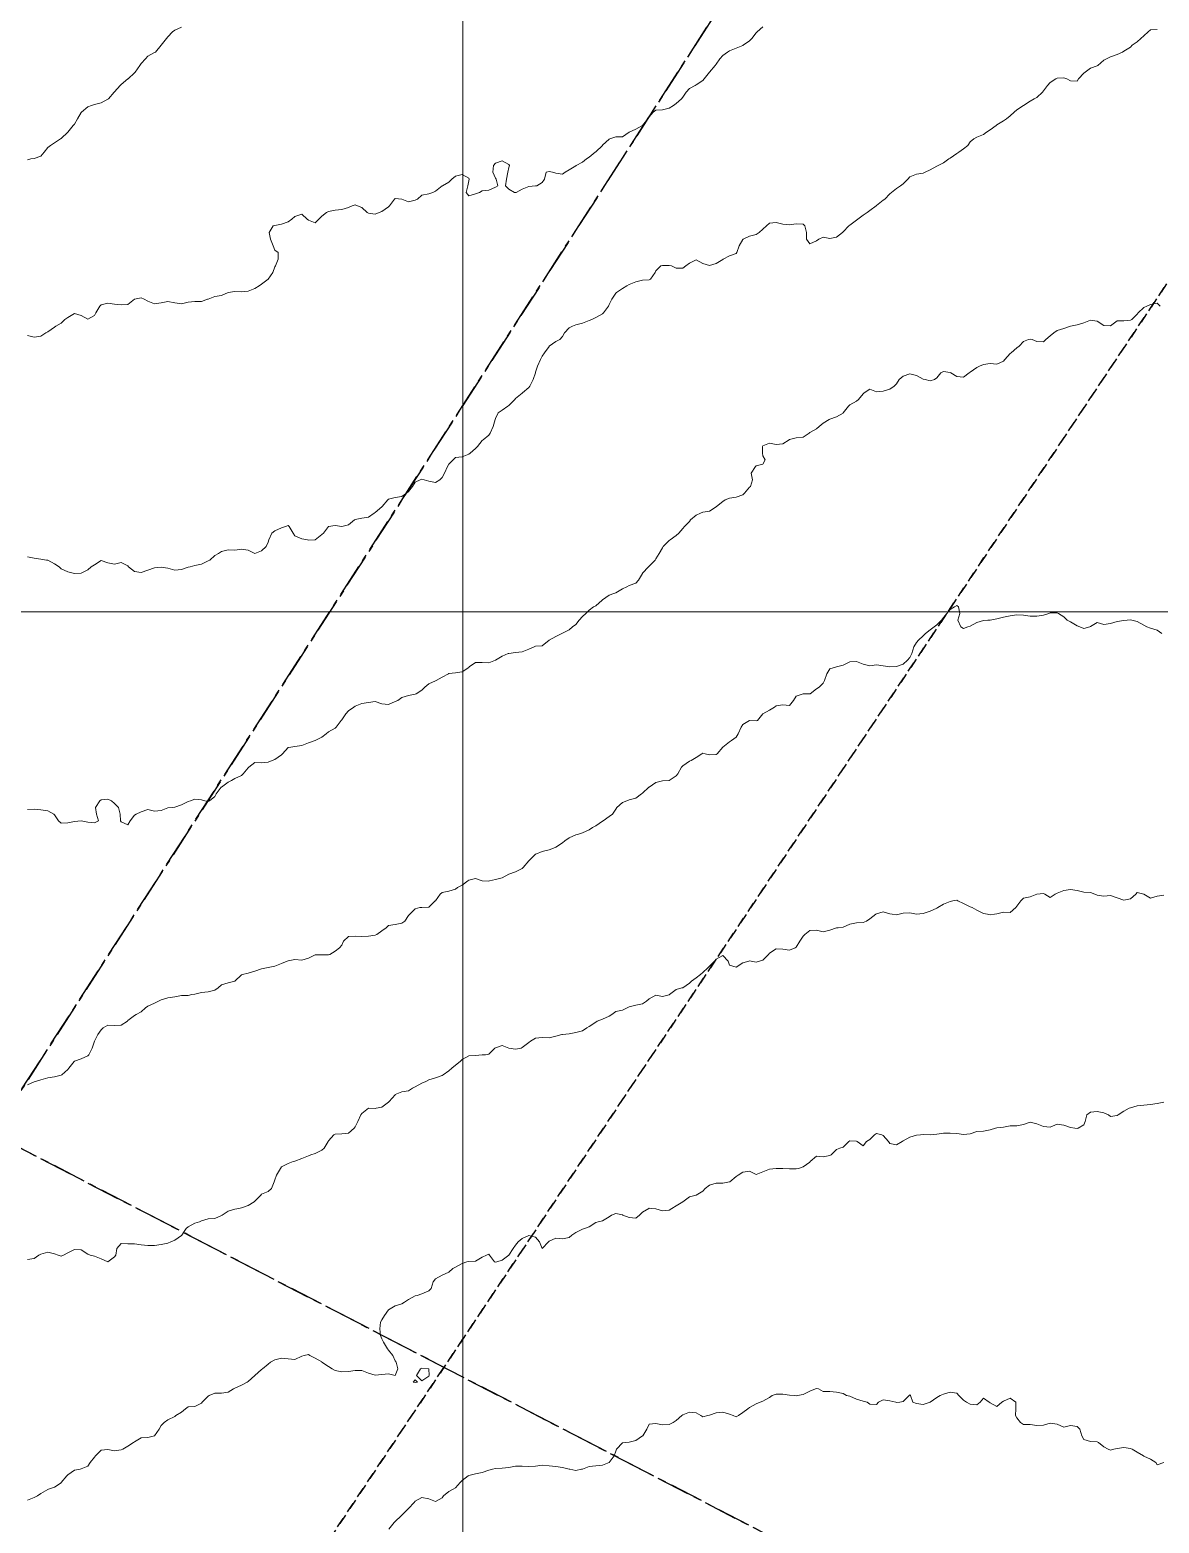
# Model space of a CAD drawing. Header units: centimetres. Extents: x 0 to 642158, y -847 to 649707.
# Drawn here: x 616034.4 to 616118.9, y 620219.2 to 620330.9 of the extents above; entities that cross this region are included whole.
import ezdxf

# ---------------------------------------------------------------- set-up
doc = ezdxf.new("R2010")
doc.units = ezdxf.units.CM
doc.header["$MEASUREMENT"] = 0
doc.linetypes.add('CENTERX2', pattern=[4, 2.5, -0.5, 0.5, -0.5])
doc.linetypes.add('JIS_02_0.7', pattern=[1.35, 0.75, -0.6])
for name, color, linetype, lineweight in [('MEV_grille', 254, 'Continuous', 9), ('WAL_parcellaire agricole', 7, 'JIS_02_0.7', 25), ('WAL_topographie 0.5', 253, 'Continuous', 20)]:
    doc.layers.add(name, color=color, linetype=linetype, lineweight=lineweight)
doc.layers.add('SPW_parcellaire cadastral', color=7, linetype='CENTERX2', lineweight=25, true_color=0xff0542)

# ---------------------------------------------------------------- blocks, each defined once
blk = doc.blocks.new('*U114')
at = {"layer": 'MEV_grille', "transparency": 33554687}
blk.add_lwpolyline([(-1338.46, 0), (1338.46, 0)], dxfattribs=at)
blk = doc.blocks.new('*U115')
at = {"layer": 'MEV_grille', "color": 0, "linetype": 'ByBlock', "lineweight": -2, "transparency": 16777216}
blk.add_blockref('*U114', (0, -2100), dxfattribs=at)
blk = doc.blocks.new('*U112')
at = {"layer": 'MEV_grille', "transparency": 33554687}
blk.add_lwpolyline([(0, 1825.48), (0, -1825.48)], dxfattribs=at)
blk = doc.blocks.new('*U113')
at = {"layer": 'MEV_grille', "color": 0, "linetype": 'ByBlock', "lineweight": -2, "transparency": 16777216}
blk.add_blockref('*U112', (700, 0), dxfattribs=at)

msp = doc.modelspace()

# ---------------------------------------------------------------- linework, layer by layer
at = {"layer": 'SPW_parcellaire cadastral'}
for points in [[(616118.04, 620382.23), (616031.66, 620248.33), (615984.32, 620271.39), (615984.89, 620272.73), (615982.96, 620273.84), (615982.33, 620272.36), (615961.5, 620282.51), (615969.18, 620294.98), (615977.96, 620308.91), (615986.26, 620322.01), (615995.82, 620337.86), (616004.05, 620351.13), (616016.13, 620371.39), (615961.88, 620390.14), (615971.9, 620416.88), (616062.55, 620385.94), (616077.63, 620408.87), (616090.56, 620401.06), (616118.04, 620382.23)], [(616129.31, 620374.52), (616178.58, 620340.42), (616177.48, 620338.96), (616129.19, 620273.68), (616147.2, 620247.75), (616113.07, 620206.18), (616031.66, 620248.33), (616118.04, 620382.23), (616129.31, 620374.52)], [(615953.15, 620127.25), (616031.66, 620248.33), (616113.07, 620206.18), (616073.59, 620158.11), (616067.6, 620150.74), (616044.92, 620121.78), (616044, 620120.56), (616016.53, 620083.66), (616016.32, 620083.38), (615956.85, 620124.66), (615953.15, 620127.25)]]:
    msp.add_lwpolyline(points, dxfattribs=at)
at = {"layer": 'WAL_parcellaire agricole'}
for points in [[(615877.22, 620147.52), (615924.71, 620226.02), (615928.65, 620227.83), (615932, 620231.31), (615943.09, 620247.95), (615951.34, 620258.27), (615960.37, 620278.13), (615993.26, 620331.95), (616017.94, 620372.03), (615963.19, 620391.28), (615973.04, 620417.18), (616056.6, 620386.74), (616059.27, 620380.92), (616063.4, 620381.28), (616066.43, 620382.99), (616069.34, 620390.15), (616076.38, 620398.89), (616078.07, 620402.29), (616081.59, 620403.87), (616125.44, 620371.79), (616138.16, 620363.09), (616141.27, 620365.8), (616150.91, 620359.08), (615936.08, 620036.98)], [(616150.91, 620359.08), (616183.11, 620336.64), (616208.95, 620308.64), (616155.62, 620243.47), (616217.86, 620182.71), (616203.66, 620173.21), (616184.17, 620157.9), (616167.87, 620143.1), (616128.47, 620104.2), (616097.78, 620073.39), (616056.23, 620032.04), (616023.65, 620063.14), (616022.71, 620062.37), (616011.3, 620073.7), (616009.71, 620074.11), (615999.98, 620060.38), (615981.48, 620034.03), (615960.98, 620049.53), (615951.28, 620035.38), (615946.22, 620026.58), (615935.6, 620032.37), (615936.08, 620036.98), (616150.91, 620359.08)]]:
    msp.add_lwpolyline(points, dxfattribs=at)
at = {"layer": 'WAL_topographie 0.5'}
for points in [[(616034.25, 620308.05), (616034.75, 620307.91), (616035.25, 620308), (616035.62, 620308.25), (616035.75, 620308.32), (616036.25, 620308.68), (616036.36, 620308.75), (616036.75, 620308.96), (616037.03, 620309.25), (616037.25, 620309.4), (616037.75, 620309.68), (616038.25, 620309.55), (616038.75, 620309.27), (616039.25, 620309.54), (616039.35, 620309.75), (616039.66, 620310.25), (616039.75, 620310.34), (616040.25, 620310.47), (616040.75, 620310.39), (616041.25, 620310.35), (616041.75, 620310.37), (616042.25, 620310.75), (616042.25, 620310.75), (616042.75, 620310.87), (616042.97, 620310.75), (616043.25, 620310.61), (616043.75, 620310.41), (616044.25, 620310.48), (616044.75, 620310.6), (616045.25, 620310.48), (616045.75, 620310.41), (616046.25, 620310.53), (616046.75, 620310.6), (616047.25, 620310.58), (616047.71, 620310.75), (616047.75, 620310.76), (616048.25, 620310.95), (616048.75, 620311.03), (616049.25, 620311.25), (616049.25, 620311.25), (616049.75, 620311.33), (616050.25, 620311.3), (616050.75, 620311.36), (616051.25, 620311.57), (616051.56, 620311.75), (616051.75, 620311.88), (616052.25, 620312.25), (616052.25, 620312.25), (616052.58, 620312.75), (616052.75, 620313.18), (616052.79, 620313.25), (616053, 620313.75), (616053, 620314.25), (616052.75, 620314.44), (616052.61, 620314.75), (616052.42, 620315.25), (616052.32, 620315.75), (616052.62, 620316.25), (616052.75, 620316.28), (616053.25, 620316.36), (616053.75, 620316.54), (616054.01, 620316.75), (616054.25, 620316.95), (616054.75, 620317.13), (616055.16, 620316.75), (616055.25, 620316.66), (616055.75, 620316.48), (616056.04, 620316.75), (616056.25, 620316.98), (616056.6, 620317.25), (616056.75, 620317.31), (616057.25, 620317.43), (616057.75, 620317.47), (616058.25, 620317.61), (616058.53, 620317.75), (616058.75, 620317.82), (616058.93, 620317.75), (616059.25, 620317.62), (616059.66, 620317.25), (616059.75, 620317.19), (616060.25, 620317.13), (616060.54, 620317.25), (616060.75, 620317.33), (616061.25, 620317.68), (616061.31, 620317.75), (616061.7, 620318.25), (616061.75, 620318.29), (616062.25, 620318.25), (616062.25, 620318.25), (616062.75, 620318.04), (616063.25, 620318.17), (616063.41, 620318.25), (616063.75, 620318.55), (616064.25, 620318.64), (616064.55, 620318.75), (616064.75, 620318.83), (616065.25, 620319.23), (616065.29, 620319.25), (616065.75, 620319.52), (616065.98, 620319.75), (616066.25, 620319.97), (616066.75, 620320.08), (616067.25, 620319.81), (616067.28, 620319.75), (616067.25, 620319.62), (616067.18, 620319.25), (616067.05, 620318.75), (616067.25, 620318.48), (616067.75, 620318.65), (616068.05, 620318.75), (616068.25, 620318.86), (616068.75, 620318.92), (616069.25, 620319.14), (616069.43, 620319.25), (616069.3, 620319.75), (616069.25, 620319.81), (616069.04, 620320.25), (616069.1, 620320.75), (616069.25, 620320.94), (616069.75, 620321.11), (616070.25, 620320.83), (616070.29, 620320.75), (616070.25, 620320.62), (616070.17, 620320.25), (616070.08, 620319.75), (616070, 620319.25), (616070.25, 620318.98), (616070.68, 620318.75), (616070.75, 620318.73), (616070.79, 620318.75), (616071.25, 620318.98), (616071.75, 620319.18), (616072.25, 620319.23), (616072.35, 620319.25), (616072.75, 620319.5), (616072.92, 620319.75), (616073.05, 620320.25), (616073.25, 620320.31), (616073.5, 620320.25), (616073.75, 620320.19), (616074.25, 620320.11), (616074.46, 620320.25), (616074.75, 620320.44), (616075.25, 620320.73), (616075.28, 620320.75), (616075.75, 620321.01), (616076.05, 620321.25), (616076.25, 620321.39), (616076.71, 620321.75), (616076.75, 620321.79), (616077.24, 620322.25), (616077.25, 620322.27), (616077.75, 620322.73), (616077.79, 620322.75), (616078.25, 620322.9), (616078.75, 620322.91), (616079.25, 620323.25), (616079.25, 620323.25), (616079.75, 620323.49), (616080.25, 620323.75), (616080.25, 620323.75), (616080.65, 620324.25), (616080.75, 620324.39), (616081.05, 620324.75), (616081.25, 620324.89), (616081.75, 620324.92), (616082.25, 620325.06), (616082.57, 620325.25), (616082.75, 620325.39), (616083.15, 620325.75), (616083.25, 620325.87), (616083.51, 620326.25), (616083.75, 620326.51), (616084.18, 620326.75), (616084.25, 620326.79), (616084.75, 620327.11), (616084.85, 620327.25), (616085.25, 620327.75), (616085.25, 620327.75), (616085.68, 620328.25), (616085.75, 620328.35), (616086.03, 620328.75), (616086.25, 620329), (616086.61, 620329.25), (616086.75, 620329.33), (616087.25, 620329.53), (616087.75, 620329.74), (616087.77, 620329.75), (616088.25, 620330.08), (616088.43, 620330.25), (616088.75, 620330.69), (616088.81, 620330.75), (616089.25, 620331.13)], [(616034.25, 620321.19), (616034.5, 620321.25), (616034.75, 620321.29), (616035.25, 620321.47), (616035.5, 620321.75), (616035.75, 620322.1), (616035.95, 620322.25), (616036.25, 620322.46), (616036.72, 620322.75), (616036.75, 620322.77), (616037.25, 620323.25), (616037.25, 620323.25), (616037.65, 620323.75), (616037.75, 620323.86), (616037.99, 620324.25), (616038.25, 620324.72), (616038.28, 620324.75), (616038.75, 620325.15), (616039.03, 620325.25), (616039.25, 620325.32), (616039.75, 620325.45), (616040.25, 620325.71), (616040.3, 620325.75), (616040.72, 620326.25), (616040.75, 620326.28), (616041.18, 620326.75), (616041.25, 620326.82), (616041.75, 620327.24), (616041.76, 620327.25), (616042.25, 620327.69), (616042.3, 620327.75), (616042.64, 620328.25), (616042.75, 620328.4), (616043.08, 620328.75), (616043.25, 620328.93), (616043.75, 620329.21), (616043.81, 620329.25), (616044.24, 620329.75), (616044.25, 620329.76), (616044.63, 620330.25), (616044.75, 620330.39), (616045.09, 620330.75), (616045.25, 620330.88), (616045.75, 620331.1)], [(616034.25, 620291.49), (616034.75, 620291.38), (616035.25, 620291.32), (616035.67, 620291.25), (616035.75, 620291.24), (616036.25, 620290.96), (616036.62, 620290.75), (616036.75, 620290.58), (616037.25, 620290.36), (616037.75, 620290.25), (616038.25, 620290.28), (616038.75, 620290.52), (616039.01, 620290.75), (616039.25, 620290.9), (616039.75, 620291.22), (616040.25, 620291.04), (616040.75, 620290.94), (616041.25, 620291.07), (616041.75, 620290.81), (616041.79, 620290.75), (616042.25, 620290.39), (616042.75, 620290.32), (616043.25, 620290.5), (616043.75, 620290.66), (616044.25, 620290.71), (616044.75, 620290.63), (616045.25, 620290.48), (616045.75, 620290.55), (616046.25, 620290.72), (616046.42, 620290.75), (616046.75, 620290.83), (616047.25, 620290.94), (616047.75, 620291.19), (616047.87, 620291.25), (616048.25, 620291.59), (616048.52, 620291.75), (616048.75, 620291.88), (616049.25, 620292.02), (616049.75, 620292), (616050.25, 620292.06), (616050.75, 620291.98), (616051.25, 620291.75), (616051.75, 620291.93), (616052.1, 620292.25), (616052.25, 620292.58), (616052.29, 620292.75), (616052.52, 620293.25), (616052.75, 620293.44), (616053.25, 620293.67), (616053.54, 620293.75), (616053.75, 620293.83), (616053.82, 620293.75), (616054.12, 620293.25), (616054.25, 620293.07), (616054.75, 620292.84), (616055.18, 620292.75), (616055.25, 620292.74), (616055.75, 620292.75), (616055.75, 620292.75), (616056.25, 620293.15), (616056.39, 620293.25), (616056.75, 620293.75), (616056.75, 620293.75), (616057.25, 620293.84), (616057.75, 620293.75), (616058.25, 620293.89), (616058.69, 620294.25), (616058.75, 620294.28), (616059.25, 620294.37), (616059.75, 620294.45), (616060.16, 620294.75), (616060.25, 620294.8), (616060.75, 620295.24), (616060.77, 620295.25), (616061.2, 620295.75), (616061.25, 620295.81), (616061.75, 620295.92), (616062.25, 620295.99), (616062.6, 620296.25), (616062.75, 620296.37), (616063.03, 620296.75), (616063.25, 620297.07), (616063.62, 620297.25), (616063.75, 620297.29), (616063.9, 620297.25), (616064.25, 620297.15), (616064.75, 620297.05), (616065.08, 620297.25), (616065.25, 620297.43), (616065.43, 620297.75), (616065.67, 620298.25), (616065.75, 620298.41), (616066.08, 620298.75), (616066.25, 620298.92), (616066.75, 620298.97), (616067.25, 620299.16), (616067.35, 620299.25), (616067.75, 620299.59), (616067.9, 620299.75), (616068.25, 620300.19), (616068.33, 620300.25), (616068.75, 620300.6), (616068.86, 620300.75), (616069.07, 620301.25), (616069.22, 620301.75), (616069.25, 620301.83), (616069.45, 620302.25), (616069.75, 620302.46), (616070.16, 620302.75), (616070.25, 620302.81), (616070.69, 620303.25), (616070.75, 620303.32), (616071.25, 620303.73), (616071.28, 620303.75), (616071.75, 620304.16), (616071.81, 620304.25), (616072.06, 620304.75), (616072.24, 620305.25), (616072.25, 620305.29), (616072.4, 620305.75), (616072.62, 620306.25), (616072.75, 620306.5), (616072.91, 620306.75), (616073.25, 620307.23), (616073.27, 620307.25), (616073.75, 620307.6), (616074.07, 620307.75), (616074.25, 620307.96), (616074.41, 620308.25), (616074.75, 620308.63), (616075, 620308.75), (616075.25, 620308.84), (616075.75, 620308.97), (616076.25, 620309.17), (616076.46, 620309.25), (616076.75, 620309.38), (616077.25, 620309.66), (616077.33, 620309.75), (616077.69, 620310.25), (616077.75, 620310.37), (616077.94, 620310.75), (616078.25, 620311.21), (616078.29, 620311.25), (616078.75, 620311.55), (616079.07, 620311.75), (616079.25, 620311.85), (616079.75, 620312.06), (616080.25, 620312.18), (616080.75, 620312.2), (616080.83, 620312.25), (616081.2, 620312.75), (616081.25, 620312.88), (616081.62, 620313.25), (616081.75, 620313.29), (616082.25, 620313.29), (616082.42, 620313.25), (616082.75, 620313.07), (616083.25, 620313.07), (616083.49, 620313.25), (616083.75, 620313.46), (616084.25, 620313.71), (616084.75, 620313.43), (616085.25, 620313.28), (616085.75, 620313.44), (616086.25, 620313.73), (616086.29, 620313.75), (616086.75, 620314), (616087.25, 620314.19), (616087.3, 620314.25), (616087.47, 620314.75), (616087.75, 620315.22), (616087.77, 620315.25), (616088.25, 620315.47), (616088.75, 620315.61), (616088.98, 620315.75), (616089.25, 620316.01), (616089.51, 620316.25), (616089.75, 620316.44), (616090.25, 620316.49), (616090.75, 620316.36), (616091.25, 620316.31), (616091.75, 620316.4), (616092.25, 620316.37), (616092.39, 620316.25), (616092.51, 620315.75), (616092.51, 620315.25), (616092.75, 620314.89), (616093.25, 620315.12), (616093.44, 620315.25), (616093.75, 620315.4), (616094.25, 620315.29), (616094.75, 620315.4), (616095.21, 620315.75), (616095.25, 620315.79), (616095.69, 620316.25), (616095.75, 620316.3), (616096.25, 620316.66), (616096.35, 620316.75), (616096.75, 620317.05), (616097.04, 620317.25), (616097.25, 620317.39), (616097.72, 620317.75), (616097.75, 620317.77), (616098.25, 620318.17), (616098.38, 620318.25), (616098.75, 620318.64), (616098.86, 620318.75), (616099.25, 620319.04), (616099.55, 620319.25), (616099.75, 620319.4), (616100.09, 620319.75), (616100.25, 620319.91), (616100.75, 620320.12), (616101.25, 620320.18), (616101.4, 620320.25), (616101.75, 620320.43), (616102.25, 620320.7), (616102.37, 620320.75), (616102.75, 620320.97), (616103.15, 620321.25), (616103.25, 620321.32), (616103.75, 620321.65), (616103.91, 620321.75), (616104.25, 620322.01), (616104.57, 620322.25), (616104.75, 620322.54), (616105.02, 620322.75), (616105.25, 620322.87), (616105.75, 620323.07), (616105.98, 620323.25), (616106.25, 620323.42), (616106.69, 620323.75), (616106.75, 620323.79), (616107.25, 620324.09), (616107.46, 620324.25), (616107.75, 620324.48), (616108.05, 620324.75), (616108.25, 620324.92), (616108.75, 620325.25), (616108.75, 620325.25), (616109.25, 620325.58), (616109.53, 620325.75), (616109.75, 620325.85), (616110.17, 620326.25), (616110.25, 620326.35), (616110.53, 620326.75), (616110.75, 620326.98), (616111.17, 620327.25), (616111.25, 620327.29), (616111.75, 620327.33), (616111.98, 620327.25), (616112.25, 620327.09), (616112.75, 620327.08), (616112.85, 620327.25), (616113.25, 620327.66), (616113.35, 620327.75), (616113.75, 620328.03), (616114.25, 620328.21), (616114.3, 620328.25), (616114.75, 620328.63), (616114.94, 620328.75), (616115.25, 620328.88), (616115.75, 620329.06), (616116.16, 620329.25), (616116.25, 620329.31), (616116.75, 620329.61), (616116.88, 620329.75), (616117.25, 620330), (616117.51, 620330.25), (616117.75, 620330.45), (616118.08, 620330.75), (616118.25, 620330.9), (616118.75, 620330.94)], [(616034.25, 620272.58), (616034.75, 620272.61), (616035.25, 620272.57), (616035.75, 620272.49), (616036.2, 620272.25), (616036.25, 620272.19), (616036.55, 620271.75), (616036.75, 620271.58), (616037.25, 620271.59), (616037.75, 620271.7), (616038.25, 620271.74), (616038.75, 620271.65), (616039.25, 620271.59), (616039.55, 620271.75), (616039.4, 620272.25), (616039.34, 620272.75), (616039.65, 620273.25), (616039.75, 620273.32), (616040.25, 620273.37), (616040.53, 620273.25), (616040.75, 620273.04), (616041.05, 620272.75), (616041.18, 620272.25), (616041.2, 620271.75), (616041.25, 620271.68), (616041.75, 620271.44), (616041.92, 620271.75), (616042.25, 620272.17), (616042.36, 620272.25), (616042.75, 620272.42), (616043.25, 620272.58), (616043.75, 620272.47), (616044.25, 620272.52), (616044.75, 620272.72), (616045.08, 620272.75), (616045.25, 620272.77), (616045.75, 620272.94), (616046.25, 620273.2), (616046.43, 620273.25), (616046.75, 620273.36), (616047.25, 620273.32), (616047.5, 620273.25), (616047.75, 620273.19), (616047.86, 620273.25), (616048.25, 620273.57), (616048.35, 620273.75), (616048.73, 620274.25), (616048.75, 620274.27), (616049.25, 620274.63), (616049.5, 620274.75), (616049.75, 620274.9), (616050.25, 620275.13), (616050.37, 620275.25), (616050.75, 620275.7), (616050.79, 620275.75), (616051.25, 620276.11), (616051.75, 620276.09), (616052.25, 620276.12), (616052.54, 620276.25), (616052.75, 620276.34), (616053.25, 620276.69), (616053.31, 620276.75), (616053.75, 620277.22), (616053.95, 620277.25), (616054.25, 620277.3), (616054.75, 620277.38), (616055.25, 620277.57), (616055.75, 620277.75), (616055.75, 620277.75), (616056.25, 620277.99), (616056.59, 620278.25), (616056.75, 620278.4), (616057.25, 620278.68), (616057.32, 620278.75), (616057.7, 620279.25), (616057.75, 620279.3), (616058.05, 620279.75), (616058.25, 620279.96), (616058.66, 620280.25), (616058.75, 620280.31), (616059.25, 620280.51), (616059.75, 620280.59), (616060.25, 620280.66), (616060.75, 620280.5), (616061.25, 620280.45), (616061.75, 620280.66), (616061.95, 620280.75), (616062.25, 620280.97), (616062.75, 620281.12), (616063.25, 620281.22), (616063.32, 620281.25), (616063.75, 620281.51), (616063.97, 620281.75), (616064.25, 620281.99), (616064.75, 620282.22), (616064.82, 620282.25), (616065.25, 620282.48), (616065.72, 620282.75), (616065.75, 620282.77), (616066.25, 620282.81), (616066.75, 620282.9), (616067.25, 620283.22), (616067.29, 620283.25), (616067.75, 620283.59), (616068.25, 620283.58), (616068.75, 620283.56), (616069.25, 620283.75), (616069.25, 620283.75), (616069.75, 620284.07), (616070.2, 620284.25), (616070.25, 620284.26), (616070.75, 620284.33), (616071.25, 620284.38), (616071.75, 620284.58), (616072.15, 620284.75), (616072.25, 620284.8), (616072.75, 620284.84), (616073.25, 620285.25), (616073.25, 620285.25), (616073.75, 620285.53), (616074.21, 620285.75), (616074.25, 620285.79), (616074.75, 620286.04), (616075, 620286.25), (616075.25, 620286.44), (616075.51, 620286.75), (616075.75, 620287.02), (616076.01, 620287.25), (616076.25, 620287.51), (616076.58, 620287.75), (616076.75, 620287.83), (616077.23, 620288.25), (616077.25, 620288.27), (616077.75, 620288.62), (616078.1, 620288.75), (616078.25, 620288.8), (616078.75, 620289.09), (616079.06, 620289.25), (616079.25, 620289.34), (616079.75, 620289.53), (616079.94, 620289.75), (616080.24, 620290.25), (616080.25, 620290.27), (616080.7, 620290.75), (616080.75, 620290.8), (616081.2, 620291.25), (616081.25, 620291.34), (616081.48, 620291.75), (616081.75, 620292.17), (616081.8, 620292.25), (616082.25, 620292.7), (616082.31, 620292.75), (616082.75, 620293.09), (616082.95, 620293.25), (616083.25, 620293.62), (616083.38, 620293.75), (616083.75, 620294.12), (616083.84, 620294.25), (616084.25, 620294.6), (616084.58, 620294.75), (616084.75, 620294.82), (616085.25, 620294.91), (616085.75, 620295.23), (616085.78, 620295.25), (616086.25, 620295.62), (616086.43, 620295.75), (616086.75, 620295.89), (616087.25, 620295.96), (616087.75, 620296.13), (616087.88, 620296.25), (616088.25, 620296.69), (616088.31, 620296.75), (616088.46, 620297.25), (616088.36, 620297.75), (616088.7, 620298.25), (616088.75, 620298.29), (616089.25, 620298.42), (616089.42, 620298.75), (616089.25, 620299.04), (616089.22, 620299.25), (616089.23, 620299.75), (616089.25, 620299.79), (616089.75, 620300), (616090.25, 620299.9), (616090.75, 620299.94), (616091.22, 620300.25), (616091.25, 620300.27), (616091.75, 620300.39), (616092.25, 620300.43), (616092.7, 620300.75), (616092.75, 620300.78), (616093.25, 620301.07), (616093.45, 620301.25), (616093.75, 620301.48), (616094.2, 620301.75), (616094.25, 620301.78), (616094.75, 620301.96), (616095.25, 620302.24), (616095.26, 620302.25), (616095.65, 620302.75), (616095.75, 620302.85), (616096.25, 620303.14), (616096.41, 620303.25), (616096.75, 620303.68), (616096.83, 620303.75), (616097.25, 620304.04), (616097.75, 620303.83), (616098.25, 620303.88), (616098.75, 620304.02), (616099.08, 620304.25), (616099.25, 620304.42), (616099.44, 620304.75), (616099.75, 620305.01), (616100.25, 620305.17), (616100.75, 620305.05), (616101.25, 620304.79), (616101.38, 620304.75), (616101.75, 620304.66), (616102.08, 620304.75), (616102.25, 620304.89), (616102.56, 620305.25), (616102.75, 620305.35), (616103.25, 620305.27), (616103.3, 620305.25), (616103.75, 620304.97), (616104.25, 620304.92), (616104.68, 620305.25), (616104.75, 620305.31), (616105.25, 620305.66), (616105.44, 620305.75), (616105.75, 620305.88), (616106.25, 620305.95), (616106.75, 620305.89), (616107.25, 620306.13), (616107.35, 620306.25), (616107.75, 620306.7), (616107.82, 620306.75), (616108.25, 620307.11), (616108.43, 620307.25), (616108.75, 620307.6), (616109.11, 620307.75), (616109.25, 620307.78), (616109.39, 620307.75), (616109.75, 620307.59), (616110.25, 620307.58), (616110.41, 620307.75), (616110.75, 620308.02), (616111.01, 620308.25), (616111.25, 620308.41), (616111.75, 620308.58), (616112.25, 620308.75), (616112.25, 620308.75), (616112.75, 620308.84), (616113.25, 620308.99), (616113.75, 620309.2), (616114.25, 620309.11), (616114.75, 620308.8), (616115.25, 620308.78), (616115.75, 620309.14), (616116.25, 620309.15), (616116.75, 620309.18), (616116.84, 620309.25), (616117.25, 620309.64), (616117.33, 620309.75), (616117.75, 620310.15), (616117.97, 620310.25), (616118.25, 620310.37), (616118.75, 620310.47), (616118.96, 620310.25)], [(616034.25, 620251.99), (616034.75, 620252.21), (616034.85, 620252.25), (616035.25, 620252.37), (616035.75, 620252.51), (616036.25, 620252.6), (616036.75, 620252.72), (616036.81, 620252.75), (616037.25, 620253.15), (616037.34, 620253.25), (616037.72, 620253.75), (616037.75, 620253.77), (616038.25, 620253.95), (616038.75, 620254.17), (616038.83, 620254.25), (616039.07, 620254.75), (616039.25, 620255.25), (616039.25, 620255.25), (616039.49, 620255.75), (616039.75, 620256.11), (616039.89, 620256.25), (616040.25, 620256.45), (616040.75, 620256.44), (616041.25, 620256.45), (616041.71, 620256.75), (616041.75, 620256.8), (616042.25, 620257.18), (616042.38, 620257.25), (616042.75, 620257.46), (616043.08, 620257.75), (616043.25, 620257.87), (616043.75, 620258.11), (616044.04, 620258.25), (616044.25, 620258.36), (616044.75, 620258.51), (616045.25, 620258.58), (616045.75, 620258.68), (616046.25, 620258.69), (616046.54, 620258.75), (616046.75, 620258.78), (616047.25, 620258.91), (616047.75, 620258.96), (616048.25, 620259.08), (616048.5, 620259.25), (616048.75, 620259.47), (616049.25, 620259.62), (616049.75, 620259.75), (616049.75, 620259.75), (616050.25, 620260.22), (616050.33, 620260.25), (616050.75, 620260.34), (616051.25, 620260.49), (616051.75, 620260.68), (616052.12, 620260.75), (616052.25, 620260.76), (616052.75, 620260.87), (616053.25, 620261.07), (616053.67, 620261.25), (616053.75, 620261.28), (616054.25, 620261.36), (616054.75, 620261.33), (616055.25, 620261.48), (616055.75, 620261.73), (616056.25, 620261.71), (616056.75, 620261.71), (616056.85, 620261.75), (616057.25, 620262), (616057.58, 620262.25), (616057.75, 620262.45), (616057.89, 620262.75), (616058.25, 620263.09), (616058.75, 620263.11), (616059.25, 620263.1), (616059.75, 620263.11), (616060.25, 620263.18), (616060.38, 620263.25), (616060.75, 620263.52), (616061.06, 620263.75), (616061.25, 620263.92), (616061.75, 620263.98), (616062.25, 620264.08), (616062.47, 620264.25), (616062.75, 620264.67), (616062.83, 620264.75), (616063.25, 620265.17), (616063.58, 620265.25), (616063.75, 620265.27), (616064.25, 620265.28), (616064.73, 620265.75), (616064.75, 620265.77), (616065.11, 620266.25), (616065.25, 620266.38), (616065.75, 620266.49), (616066.25, 620266.63), (616066.4, 620266.75), (616066.75, 620266.94), (616067.18, 620267.25), (616067.25, 620267.3), (616067.75, 620267.42), (616068.25, 620267.25), (616068.25, 620267.25), (616068.75, 620267.23), (616068.81, 620267.25), (616069.25, 620267.36), (616069.75, 620267.48), (616070.25, 620267.75), (616070.25, 620267.75), (616070.75, 620267.92), (616071.25, 620268.18), (616071.31, 620268.25), (616071.75, 620268.75), (616071.75, 620268.75), (616072.25, 620269.24), (616072.27, 620269.25), (616072.75, 620269.46), (616073.25, 620269.57), (616073.7, 620269.75), (616073.75, 620269.77), (616074.25, 620270.1), (616074.43, 620270.25), (616074.75, 620270.47), (616075.25, 620270.7), (616075.45, 620270.75), (616075.75, 620270.85), (616076.25, 620271.08), (616076.51, 620271.25), (616076.75, 620271.37), (616077.25, 620271.73), (616077.31, 620271.75), (616077.75, 620272.06), (616077.99, 620272.25), (616078.25, 620272.62), (616078.32, 620272.75), (616078.75, 620273.12), (616079.08, 620273.25), (616079.25, 620273.31), (616079.75, 620273.45), (616080.18, 620273.75), (616080.25, 620273.8), (616080.73, 620274.25), (616080.75, 620274.26), (616081.25, 620274.61), (616081.75, 620274.74), (616082.25, 620274.75), (616082.25, 620274.75), (616082.75, 620275.1), (616082.88, 620275.25), (616083.17, 620275.75), (616083.25, 620275.85), (616083.75, 620276.2), (616083.88, 620276.25), (616084.25, 620276.47), (616084.67, 620276.75), (616084.75, 620276.8), (616084.92, 620276.75), (616085.25, 620276.69), (616085.75, 620276.71), (616085.84, 620276.75), (616086.25, 620277.25), (616086.25, 620277.25), (616086.75, 620277.65), (616086.91, 620277.75), (616087.25, 620278.01), (616087.4, 620278.25), (616087.62, 620278.75), (616087.75, 620278.94), (616088.25, 620279.25), (616088.25, 620279.25), (616088.25, 620279.25), (616088.75, 620279.21), (616088.85, 620279.25), (616089.25, 620279.75), (616089.25, 620279.75), (616089.75, 620280.02), (616090.12, 620280.25), (616090.25, 620280.35), (616090.75, 620280.43), (616091.25, 620280.38), (616091.53, 620280.75), (616091.75, 620281.07), (616092.25, 620281.23), (616092.75, 620281.23), (616092.78, 620281.25), (616093.25, 620281.62), (616093.45, 620281.75), (616093.75, 620282.03), (616093.86, 620282.25), (616094.04, 620282.75), (616094.25, 620283.12), (616094.75, 620283.25), (616094.75, 620283.25), (616095.25, 620283.38), (616095.75, 620283.64), (616096.25, 620283.66), (616096.75, 620283.45), (616097.25, 620283.33), (616097.75, 620283.41), (616098.25, 620283.34), (616098.75, 620283.25), (616099.25, 620283.28), (616099.75, 620283.47), (616100.06, 620283.75), (616100.25, 620283.96), (616100.39, 620284.25), (616100.55, 620284.75), (616100.75, 620285.07), (616100.9, 620285.25), (616101.25, 620285.59), (616101.42, 620285.75), (616101.75, 620286.04), (616102.07, 620286.25), (616102.25, 620286.41), (616102.6, 620286.75), (616102.75, 620286.96), (616103, 620287.25), (616103.25, 620287.54), (616103.58, 620287.75), (616103.75, 620287.84), (616103.88, 620287.75), (616103.97, 620287.25), (616103.84, 620286.75), (616104.06, 620286.25), (616104.25, 620286.12), (616104.58, 620286.25), (616104.75, 620286.31), (616105.25, 620286.58), (616105.75, 620286.72), (616106.08, 620286.75), (616106.25, 620286.76), (616106.75, 620286.85), (616107.25, 620286.97), (616107.75, 620287.08), (616108.25, 620287.16), (616108.75, 620287.13), (616109.25, 620287.06), (616109.75, 620287.05), (616110.25, 620287.13), (616110.64, 620287.25), (616110.75, 620287.29), (616111.25, 620287.31), (616111.36, 620287.25), (616111.75, 620286.99), (616112.01, 620286.75), (616112.25, 620286.63), (616112.75, 620286.34), (616112.95, 620286.25), (616113.25, 620286.14), (616113.7, 620286.25), (616113.75, 620286.28), (616114.25, 620286.58), (616114.75, 620286.43), (616115.25, 620286.51), (616115.75, 620286.64), (616116.25, 620286.72), (616116.5, 620286.75), (616116.75, 620286.77), (616116.85, 620286.75), (616117.25, 620286.64), (616117.75, 620286.39), (616117.96, 620286.25), (616118.25, 620286.15), (616118.75, 620286), (616119.08, 620285.75)], [(616034.25, 620238.92), (616034.75, 620239), (616035.1, 620239.25), (616035.25, 620239.34), (616035.75, 620239.49), (616036.25, 620239.35), (616036.54, 620239.25), (616036.75, 620239.19), (616036.94, 620239.25), (616037.25, 620239.44), (616037.75, 620239.67), (616038.25, 620239.66), (616038.75, 620239.32), (616038.92, 620239.25), (616039.25, 620239.18), (616039.75, 620238.97), (616040.25, 620238.75), (616040.75, 620239.12), (616040.85, 620239.25), (616040.93, 620239.75), (616041.25, 620240.12), (616041.75, 620240.11), (616042.25, 620240.1), (616042.75, 620240.04), (616043.25, 620239.99), (616043.75, 620239.99), (616044.25, 620240.05), (616044.75, 620240.16), (616044.97, 620240.25), (616045.25, 620240.37), (616045.75, 620240.72), (616045.78, 620240.75), (616046.1, 620241.25), (616046.25, 620241.38), (616046.75, 620241.65), (616047.1, 620241.75), (616047.25, 620241.82), (616047.75, 620241.97), (616048.25, 620241.99), (616048.75, 620242.22), (616048.8, 620242.25), (616049.25, 620242.54), (616049.75, 620242.69), (616050.05, 620242.75), (616050.25, 620242.79), (616050.75, 620242.96), (616051.2, 620243.25), (616051.25, 620243.29), (616051.69, 620243.75), (616051.75, 620243.83), (616052.25, 620244.02), (616052.5, 620244.25), (616052.68, 620244.75), (616052.75, 620244.9), (616052.87, 620245.25), (616053.16, 620245.75), (616053.25, 620245.87), (616053.75, 620246.11), (616054.11, 620246.25), (616054.25, 620246.29), (616054.75, 620246.48), (616055.25, 620246.68), (616055.43, 620246.75), (616055.75, 620246.86), (616056.25, 620247.1), (616056.42, 620247.25), (616056.72, 620247.75), (616056.75, 620247.8), (616057.16, 620248.25), (616057.25, 620248.3), (616057.75, 620248.32), (616058.25, 620248.39), (616058.68, 620248.75), (616058.75, 620248.85), (616058.96, 620249.25), (616059.18, 620249.75), (616059.25, 620249.86), (616059.75, 620250.25), (616059.75, 620250.25), (616059.75, 620250.25), (616060.25, 620250.23), (616060.33, 620250.25), (616060.75, 620250.33), (616061.25, 620250.7), (616061.29, 620250.75), (616061.74, 620251.25), (616061.75, 620251.27), (616062.25, 620251.46), (616062.75, 620251.55), (616063.05, 620251.75), (616063.25, 620251.85), (616063.75, 620252.11), (616064.03, 620252.25), (616064.25, 620252.37), (616064.75, 620252.53), (616065.25, 620252.69), (616065.34, 620252.75), (616065.75, 620253.04), (616065.97, 620253.25), (616066.25, 620253.47), (616066.61, 620253.75), (616066.75, 620253.89), (616067.25, 620254.17), (616067.75, 620254.18), (616068.25, 620254.23), (616068.5, 620254.25), (616068.75, 620254.3), (616069.2, 620254.75), (616069.25, 620254.77), (616069.75, 620254.95), (616070.25, 620254.75), (616070.25, 620254.75), (616070.75, 620254.66), (616071.18, 620254.75), (616071.25, 620254.78), (616071.75, 620255.15), (616071.86, 620255.25), (616072.25, 620255.48), (616072.75, 620255.54), (616073.25, 620255.51), (616073.75, 620255.64), (616074.2, 620255.75), (616074.25, 620255.76), (616074.75, 620255.81), (616075.25, 620255.9), (616075.75, 620256.04), (616076.08, 620256.25), (616076.25, 620256.36), (616076.75, 620256.69), (616076.85, 620256.75), (616077.25, 620256.91), (616077.75, 620257.12), (616077.96, 620257.25), (616078.25, 620257.47), (616078.75, 620257.58), (616079.1, 620257.75), (616079.25, 620257.83), (616079.75, 620257.96), (616080.25, 620258.06), (616080.55, 620258.25), (616080.75, 620258.44), (616081.25, 620258.71), (616081.75, 620258.6), (616082.25, 620258.73), (616082.27, 620258.75), (616082.75, 620259.12), (616083.19, 620259.25), (616083.25, 620259.26), (616083.75, 620259.59), (616083.91, 620259.75), (616084.25, 620259.99), (616084.59, 620260.25), (616084.75, 620260.39), (616085.12, 620260.75), (616085.25, 620260.87), (616085.64, 620261.25), (616085.75, 620261.39), (616086.25, 620261.66), (616086.66, 620261.25), (616086.75, 620260.94), (616087.25, 620260.8), (616087.75, 620261.11), (616088.19, 620261.25), (616088.25, 620261.27), (616088.38, 620261.25), (616088.75, 620261.18), (616089, 620261.25), (616089.25, 620261.32), (616089.67, 620261.75), (616089.75, 620261.85), (616090.25, 620262.18), (616090.75, 620262.14), (616091.25, 620262.06), (616091.67, 620262.25), (616091.75, 620262.3), (616092.01, 620262.75), (616092.25, 620263.11), (616092.39, 620263.25), (616092.75, 620263.53), (616093.25, 620263.57), (616093.75, 620263.45), (616094.25, 620263.57), (616094.75, 620263.73), (616094.88, 620263.75), (616095.25, 620263.8), (616095.75, 620264.02), (616096.25, 620264.11), (616096.75, 620264.13), (616096.99, 620264.25), (616097.25, 620264.41), (616097.69, 620264.75), (616097.75, 620264.79), (616098.25, 620264.93), (616098.75, 620264.78), (616098.92, 620264.75), (616099.25, 620264.7), (616099.45, 620264.75), (616099.75, 620264.83), (616100.25, 620264.86), (616100.75, 620264.75), (616101.25, 620264.82), (616101.75, 620264.99), (616102.25, 620265.2), (616102.33, 620265.25), (616102.75, 620265.5), (616103.25, 620265.71), (616103.45, 620265.75), (616103.75, 620265.8), (616103.84, 620265.75), (616104.25, 620265.56), (616104.75, 620265.32), (616104.91, 620265.25), (616105.25, 620265.05), (616105.75, 620264.82), (616106.05, 620264.75), (616106.25, 620264.72), (616106.58, 620264.75), (616106.75, 620264.78), (616107.25, 620264.9), (616107.75, 620264.89), (616108.17, 620265.25), (616108.25, 620265.35), (616108.54, 620265.75), (616108.75, 620265.95), (616109.25, 620266.07), (616109.75, 620266.25), (616109.75, 620266.25), (616110.25, 620266.31), (616110.33, 620266.25), (616110.75, 620266.02), (616111.11, 620266.25), (616111.25, 620266.32), (616111.75, 620266.53), (616112.25, 620266.6), (616112.75, 620266.53), (616113.25, 620266.4), (616113.75, 620266.37), (616114.08, 620266.25), (616114.25, 620266.19), (616114.75, 620266.12), (616115.25, 620266.15), (616115.75, 620265.98), (616116.25, 620265.82), (616116.75, 620265.92), (616117.14, 620266.25), (616117.25, 620266.39), (616117.75, 620266.25), (616117.75, 620266.25), (616118.25, 620265.96), (616118.75, 620266.1), (616119.25, 620266.18)], [(616034.25, 620220.93), (616034.75, 620221.12), (616034.99, 620221.25), (616035.25, 620221.42), (616035.75, 620221.72), (616035.81, 620221.75), (616036.25, 620221.91), (616036.75, 620222.23), (616036.77, 620222.25), (616037.19, 620222.75), (616037.25, 620222.82), (616037.75, 620223.18), (616038.17, 620223.25), (616038.25, 620223.27), (616038.75, 620223.48), (616038.94, 620223.75), (616039.25, 620224.15), (616039.33, 620224.25), (616039.75, 620224.68), (616040.25, 620224.71), (616040.75, 620224.63), (616041.25, 620224.69), (616041.37, 620224.75), (616041.75, 620224.96), (616042.16, 620225.25), (616042.25, 620225.3), (616042.75, 620225.58), (616043.25, 620225.61), (616043.75, 620225.75), (616043.75, 620225.75), (616044.1, 620226.25), (616044.25, 620226.51), (616044.47, 620226.75), (616044.75, 620226.95), (616045.25, 620227.19), (616045.33, 620227.25), (616045.75, 620227.5), (616046.06, 620227.75), (616046.25, 620227.9), (616046.75, 620227.94), (616047.25, 620228.18), (616047.3, 620228.25), (616047.75, 620228.71), (616047.83, 620228.75), (616048.25, 620228.94), (616048.75, 620228.93), (616049.25, 620229), (616049.66, 620229.25), (616049.75, 620229.3), (616050.25, 620229.54), (616050.67, 620229.75), (616050.75, 620229.81), (616051.25, 620230.25), (616051.25, 620230.25), (616051.75, 620230.7), (616051.82, 620230.75), (616052.25, 620231.11), (616052.42, 620231.25), (616052.75, 620231.42), (616053.25, 620231.56), (616053.75, 620231.49), (616054.25, 620231.44), (616054.75, 620231.69), (616054.94, 620231.75), (616055.25, 620231.82), (616055.36, 620231.75), (616055.75, 620231.56), (616056.25, 620231.27), (616056.27, 620231.25), (616056.75, 620230.92), (616057.02, 620230.75), (616057.25, 620230.63), (616057.75, 620230.52), (616058.25, 620230.56), (616058.75, 620230.63), (616059.25, 620230.63), (616059.75, 620230.43), (616060.25, 620230.28), (616060.75, 620230.32), (616061.25, 620230.37), (616061.75, 620230.25), (616061.95, 620230.75), (616061.81, 620231.25), (616061.75, 620231.34), (616061.56, 620231.75), (616061.25, 620232.14), (616061.18, 620232.25), (616060.86, 620232.75), (616060.75, 620233), (616060.65, 620233.25), (616060.59, 620233.75), (616060.65, 620234.25), (616060.75, 620234.43), (616060.95, 620234.75), (616061.25, 620235.16), (616061.38, 620235.25), (616061.75, 620235.46), (616062.25, 620235.61), (616062.45, 620235.75), (616062.75, 620235.94), (616063.25, 620236.22), (616063.38, 620236.25), (616063.75, 620236.37), (616064.25, 620236.59), (616064.43, 620236.75), (616064.59, 620237.25), (616064.75, 620237.48), (616065.25, 620237.75), (616065.25, 620237.75), (616065.75, 620237.99), (616066.06, 620238.25), (616066.25, 620238.35), (616066.75, 620238.62), (616067.11, 620238.75), (616067.25, 620238.79), (616067.75, 620238.8), (616068.25, 620239.11), (616068.58, 620239.25), (616068.75, 620239.34), (616068.81, 620239.25), (616069.17, 620238.75), (616069.25, 620238.73), (616069.35, 620238.75), (616069.75, 620238.89), (616070.25, 620239.25), (616070.25, 620239.25), (616070.56, 620239.75), (616070.75, 620240.01), (616070.94, 620240.25), (616071.25, 620240.5), (616071.75, 620240.72), (616072.25, 620240.6), (616072.54, 620240.25), (616072.75, 620239.75), (616073.21, 620240.25), (616073.25, 620240.31), (616073.75, 620240.53), (616074.25, 620240.47), (616074.75, 620240.57), (616074.97, 620240.75), (616075.25, 620240.95), (616075.75, 620241.2), (616075.9, 620241.25), (616076.25, 620241.38), (616076.75, 620241.7), (616076.92, 620241.75), (616077.25, 620241.83), (616077.75, 620242.13), (616077.93, 620242.25), (616078.25, 620242.38), (616078.75, 620242.27), (616078.78, 620242.25), (616079.25, 620242.07), (616079.75, 620242.02), (616080.03, 620242.25), (616080.25, 620242.48), (616080.72, 620242.75), (616080.75, 620242.77), (616080.92, 620242.75), (616081.25, 620242.72), (616081.75, 620242.56), (616082.25, 620242.63), (616082.44, 620242.75), (616082.75, 620242.95), (616083.25, 620243.24), (616083.27, 620243.25), (616083.75, 620243.62), (616084.25, 620243.75), (616084.25, 620243.75), (616084.75, 620244.05), (616084.93, 620244.25), (616085.25, 620244.48), (616085.75, 620244.63), (616086.25, 620244.64), (616086.75, 620244.73), (616086.77, 620244.75), (616087.25, 620245.13), (616087.39, 620245.25), (616087.75, 620245.47), (616088.25, 620245.53), (616088.75, 620245.28), (616089.25, 620245.5), (616089.75, 620245.7), (616090.25, 620245.73), (616090.75, 620245.75), (616090.75, 620245.75), (616090.75, 620245.75), (616091.25, 620245.72), (616091.75, 620245.71), (616091.92, 620245.75), (616092.25, 620245.86), (616092.75, 620246.22), (616092.79, 620246.25), (616093.25, 620246.66), (616093.75, 620246.61), (616094.25, 620246.7), (616094.35, 620246.75), (616094.75, 620247.15), (616095, 620247.25), (616095.25, 620247.33), (616095.67, 620247.75), (616095.75, 620247.8), (616096.25, 620247.78), (616096.3, 620247.75), (616096.75, 620247.43), (616097.01, 620247.75), (616097.25, 620247.91), (616097.6, 620248.25), (616097.75, 620248.36), (616098.14, 620248.25), (616098.25, 620248.21), (616098.64, 620247.75), (616098.75, 620247.61), (616099.25, 620247.51), (616099.67, 620247.75), (616099.75, 620247.81), (616100.25, 620248.07), (616100.75, 620248.22), (616101.05, 620248.25), (616101.25, 620248.27), (616101.75, 620248.25), (616102.25, 620248.31), (616102.75, 620248.39), (616103.25, 620248.37), (616103.75, 620248.35), (616104.25, 620248.28), (616104.75, 620248.33), (616105.25, 620248.51), (616105.75, 620248.54), (616106.25, 620248.64), (616106.65, 620248.75), (616106.75, 620248.77), (616107.25, 620248.82), (616107.75, 620248.93), (616108.25, 620248.94), (616108.75, 620249.03), (616109.25, 620249.21), (616109.75, 620249.09), (616110.25, 620248.88), (616110.75, 620248.84), (616111.25, 620249.06), (616111.75, 620248.99), (616112.25, 620248.8), (616112.58, 620248.75), (616112.75, 620248.73), (616112.83, 620248.75), (616113.25, 620249), (616113.36, 620249.25), (616113.49, 620249.75), (616113.75, 620249.95), (616114.25, 620249.99), (616114.75, 620249.91), (616115.11, 620249.75), (616115.25, 620249.62), (616115.75, 620249.69), (616115.83, 620249.75), (616116.25, 620250.03), (616116.65, 620250.25), (616116.75, 620250.28), (616117.25, 620250.42), (616117.75, 620250.48), (616118.25, 620250.52), (616118.75, 620250.59), (616119.25, 620250.71)], [(616064.25, 620230.2), (616064.28, 620230.25), (616064.25, 620230.75), (616064.25, 620230.75), (616063.75, 620230.81), (616063.64, 620230.75), (616063.35, 620230.25), (616063.75, 620229.85), (616064.25, 620230.2)], [(616061.27, 620218.75), (616061.67, 620219.25), (616061.75, 620219.34), (616062.2, 620219.75), (616062.25, 620219.8), (616062.68, 620220.25), (616062.75, 620220.3), (616063.17, 620220.75), (616063.25, 620220.85), (616063.75, 620221.13), (616064.25, 620221.04), (616064.75, 620220.83), (616065.25, 620221.1), (616065.36, 620221.25), (616065.75, 620221.59), (616066.08, 620221.75), (616066.25, 620221.85), (616066.6, 620222.25), (616066.75, 620222.39), (616067.2, 620222.75), (616067.25, 620222.78), (616067.75, 620222.91), (616068.25, 620223.01), (616068.75, 620223.17), (616069.02, 620223.25), (616069.25, 620223.3), (616069.75, 620223.33), (616070.25, 620223.38), (616070.75, 620223.47), (616071.25, 620223.47), (616071.75, 620223.44), (616072.25, 620223.48), (616072.75, 620223.54), (616073.25, 620223.51), (616073.75, 620223.45), (616074.25, 620223.37), (616074.75, 620223.26), (616074.81, 620223.25), (616075.25, 620223.15), (616075.69, 620223.25), (616075.75, 620223.26), (616076.25, 620223.44), (616076.75, 620223.51), (616077.25, 620223.55), (616077.75, 620223.75), (616077.75, 620223.75), (616078.12, 620224.25), (616078.25, 620224.6), (616078.31, 620224.75), (616078.75, 620225.23), (616079, 620225.25), (616079.25, 620225.27), (616079.75, 620225.4), (616080.25, 620225.73), (616080.27, 620225.75), (616080.58, 620226.25), (616080.75, 620226.61), (616081.25, 620226.66), (616081.75, 620226.56), (616082.25, 620226.59), (616082.55, 620226.75), (616082.75, 620226.88), (616083.18, 620227.25), (616083.25, 620227.31), (616083.75, 620227.5), (616084.25, 620227.46), (616084.6, 620227.25), (616084.75, 620227.16), (616085.12, 620227.25), (616085.25, 620227.28), (616085.75, 620227.46), (616086.25, 620227.52), (616086.75, 620227.36), (616087.02, 620227.25), (616087.25, 620227.16), (616087.43, 620227.25), (616087.75, 620227.49), (616088.13, 620227.75), (616088.25, 620227.85), (616088.75, 620228.14), (616089.05, 620228.25), (616089.25, 620228.33), (616089.75, 620228.6), (616089.94, 620228.75), (616090.25, 620228.85), (616090.75, 620228.86), (616091.25, 620228.79), (616091.62, 620228.75), (616091.75, 620228.73), (616091.85, 620228.75), (616092.25, 620228.84), (616092.75, 620229.08), (616093.18, 620229.25), (616093.25, 620229.27), (616093.42, 620229.25), (616093.75, 620229.05), (616094.25, 620229.07), (616094.75, 620229.01), (616095.25, 620228.9), (616095.5, 620228.75), (616095.75, 620228.7), (616096.25, 620228.49), (616096.75, 620228.33), (616097.05, 620228.25), (616097.25, 620228.12), (616097.75, 620228.08), (616097.89, 620228.25), (616098.25, 620228.44), (616098.75, 620228.37), (616099.2, 620228.25), (616099.25, 620228.23), (616099.5, 620228.25), (616099.75, 620228.31), (616100.19, 620228.75), (616100.25, 620228.8), (616100.29, 620228.75), (616100.46, 620228.25), (616100.75, 620228.17), (616101.25, 620228.08), (616101.75, 620228.25), (616101.75, 620228.25), (616102.25, 620228.62), (616102.5, 620228.75), (616102.75, 620228.87), (616103.25, 620229.01), (616103.75, 620228.94), (616103.91, 620228.75), (616104.25, 620228.41), (616104.48, 620228.25), (616104.75, 620228.12), (616105.25, 620228.06), (616105.5, 620228.25), (616105.75, 620228.55), (616106.18, 620228.25), (616106.25, 620228.22), (616106.75, 620227.93), (616107.12, 620228.25), (616107.25, 620228.34), (616107.75, 620228.56), (616108.18, 620228.25), (616108.17, 620227.75), (616108.15, 620227.25), (616108.25, 620227.08), (616108.52, 620226.75), (616108.75, 620226.59), (616109.25, 620226.58), (616109.75, 620226.51), (616110.25, 620226.54), (616110.75, 620226.7), (616111.25, 620226.62), (616111.75, 620226.38), (616112.25, 620226.52), (616112.75, 620226.43), (616112.96, 620226.25), (616113.11, 620225.75), (616113.25, 620225.47), (616113.75, 620225.31), (616114.25, 620225.3), (616114.36, 620225.25), (616114.75, 620224.93), (616115.08, 620224.75), (616115.25, 620224.68), (616115.5, 620224.75), (616115.75, 620224.8), (616116.25, 620224.88), (616116.75, 620224.8), (616116.86, 620224.75), (616117.25, 620224.51), (616117.72, 620224.25), (616117.75, 620224.23), (616118.25, 620223.99), (616118.64, 620223.75), (616118.75, 620223.58), (616119.25, 620223.75)], [(616063.25, 620229.73), (616063.42, 620229.75), (616063.25, 620229.92), (616063.08, 620229.75), (616063.25, 620229.73)]]:
    msp.add_lwpolyline(points, dxfattribs=at)

# ---------------------------------------------------------------- block references
at = {"layer": 'MEV_grille', "transparency": 33554687}
for name, p in [('*U113', (615366.81, 620593.64)), ('*U115', (616669.48, 622387.38))]:
    msp.add_blockref(name, p, dxfattribs=at)

doc.saveas('drawing.dxf')
